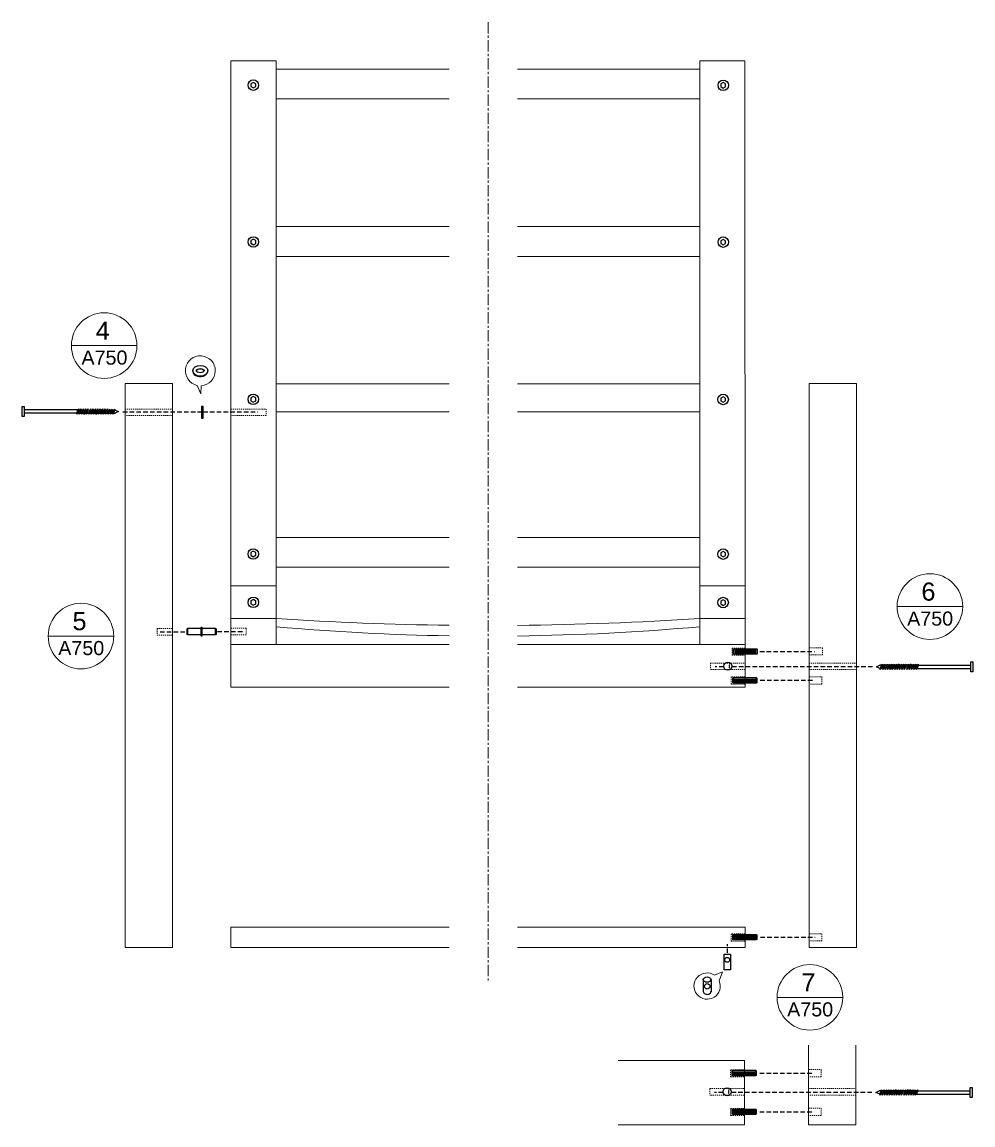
# Model space of a CAD drawing. Header units: centimetres. Extents: x 19 to 345, y 87 to 432.
# Drawn here: x 240 to 345, y 123.8 to 245.4 of the extents above; entities that cross this region are included whole.
import ezdxf
from ezdxf.enums import TextEntityAlignment as Align

# ---------------------------------------------------------------- set-up
doc = ezdxf.new("R2010")
doc.units = ezdxf.units.CM
doc.header["$MEASUREMENT"] = 0
for name, pattern in [('CENTER', [2, 1.25, -0.25, 0.25, -0.25]), ('HIDDEN2', [0.1875, 0.125, -0.0625]), ('HIDDENX2', [0.75, 0.5, -0.25])]:
    doc.linetypes.add(name, pattern=pattern)
for name, color, linetype, lineweight in [('A-ANNO-SYMB', 2, 'Continuous', 18), ('A-FURN', 7, 'Continuous', 18), ('linee di prospetto', 6, 'Continuous', 18)]:
    doc.layers.add(name, color=color, linetype=linetype, lineweight=lineweight)
doc.layers.add('viti e cerniere', color=3, linetype='Continuous')
doc.styles.get("Standard").update_dxf_attribs({"font": 'Arial.ttf'})

msp = doc.modelspace()

# ---------------------------------------------------------------- linework, layer by layer
at = {"linetype": 'Continuous', "lineweight": 20}
for p, q in [((245.49, 209.75), (252.73, 209.75)), ((336.61, 180.97), (343.85, 180.97)), ((242.93, 177.71), (250.17, 177.71)), ((323.36, 137.86), (330.6, 137.86))]:
    msp.add_line(p, q, dxfattribs=at)
at = {"layer": 'A-ANNO-SYMB', "linetype": 'Continuous', "lineweight": 20}
for centre in [(249.11, 209.75), (340.23, 180.97), (246.55, 177.71), (326.98, 137.86)]:
    msp.add_circle(centre, 3.62, dxfattribs=at)
at = {"layer": 'A-FURN'}
for p, q in [((263.1, 241.16), (268.1, 241.16)), ((268.1, 241.16), (268.1, 180.98)), ((319.82, 241.16), (314.82, 241.16)), ((314.84, 241.16), (314.84, 180.2)), ((314.84, 240.26), (314.84, 241.16)), ((268.1, 240.26), (287.17, 240.26)), ((294.73, 240.26), (314.84, 240.26)), ((287.17, 236.97), (268.1, 236.97)), ((314.84, 236.97), (294.73, 236.97)), ((268.1, 222.89), (287.17, 222.89)), ((294.73, 222.89), (314.84, 222.89)), ((268.1, 219.59), (287.17, 219.59)), ((294.73, 219.59), (314.84, 219.59)), ((259.37, 205.36), (259.78, 204.42)), ((259.78, 204.42), (259.82, 205.33)), ((287.17, 205.54), (268.1, 205.54)), ((314.84, 205.54), (294.73, 205.54)), ((268.1, 202.46), (287.17, 202.46)), ((294.73, 202.46), (314.84, 202.46)), ((268.1, 188.6), (287.17, 188.6)), ((294.73, 188.6), (314.84, 188.6)), ((268.1, 185.3), (287.17, 185.3)), ((294.73, 185.3), (314.84, 185.3)), ((268.1, 180.98), (268.1, 176.79)), ((314.84, 180.2), (314.84, 176.79)), ((268.1, 179.65), (263.1, 179.65)), ((314.84, 179.65), (319.84, 179.65)), ((268.1, 176.79), (263.1, 176.79)), ((268.1, 176.79), (287.17, 176.79)), ((294.73, 176.79), (314.84, 176.79)), ((314.84, 176.79), (319.84, 176.79)), ((263.1, 172.08), (287.17, 172.08)), ((294.73, 172.08), (319.84, 172.08)), ((287.17, 145.61), (263.1, 145.61)), ((263.1, 145.61), (263.1, 143.34)), ((294.73, 145.61), (319.84, 145.61)), ((319.84, 143.34), (319.84, 145.61)), ((263.1, 143.34), (287.17, 143.34)), ((294.73, 143.34), (319.84, 143.34)), ((316.46, 140.3), (317.33, 140.69)), ((317.33, 140.69), (316.97, 139.69)), ((326.82, 132.6), (326.82, 123.78)), ((332.06, 123.78), (332.06, 132.6)), ((319.76, 130.9), (305.81, 130.9)), ((319.76, 123.78), (319.76, 130.9)), ((305.81, 123.78), (319.76, 123.78)), ((326.82, 123.78), (332.06, 123.78))]:
    msp.add_line(p, q, dxfattribs=at)
for points in [[(263.1, 172.08), (263.1, 241.16)], [(319.84, 172.08), (319.82, 241.16)]]:
    msp.add_lwpolyline(points, dxfattribs=at)
for points in [[(251.41, 205.56), (256.65, 205.56), (256.65, 143.34), (251.41, 143.34)], [(332.14, 205.56), (326.9, 205.56), (326.9, 143.34), (332.14, 143.34)]]:
    msp.add_lwpolyline(points, close=True, dxfattribs=at)
for centre, radius, start, end in [((259.72, 206.98), 1.65, 273.4583, 257.8016), ((291.55, 537.19), 358.31, 266.2477, 269.2992), ((291.39, 537.19), 358.31, 270.5342, 273.7523), ((291.47, 440.29), 262.59, 264.894, 269.061), ((291.47, 440.29), 262.59, 270.7118, 275.106), ((315.64, 139.1), 1.45, 55.7294, 24.0686)]:
    msp.add_arc(centre, radius, start, end, dxfattribs=at)
at = {"layer": 'linee di prospetto', "linetype": 'CENTER'}
msp.add_line((291.47, 245.45), (291.47, 139.73), dxfattribs=at)
at = {"layer": 'linee di prospetto', "linetype": 'HIDDEN2'}
for p, q in [((251.41, 202.76), (256.65, 202.76)), ((256.65, 202.05), (251.41, 202.05)), ((263.1, 202.76), (266.99, 202.76)), ((266.99, 202.05), (263.1, 202.05)), ((266.99, 202.76), (266.99, 202.05)), ((256.63, 178.54), (254.94, 178.54)), ((254.94, 178.54), (254.94, 177.8)), ((254.94, 177.8), (256.63, 177.8)), ((263.1, 178.57), (264.79, 178.57)), ((264.79, 177.84), (263.1, 177.84)), ((264.79, 178.57), (264.79, 177.84)), ((319.82, 176.39), (318.4, 176.39)), ((318.4, 176.39), (318.4, 175.62)), ((318.4, 175.62), (319.82, 175.61)), ((326.93, 176.4), (328.38, 176.4)), ((328.38, 175.63), (326.93, 175.63)), ((328.38, 176.4), (328.38, 175.63)), ((316.01, 174.74), (319.82, 174.74)), ((316.01, 174.74), (316.01, 174.03)), ((319.82, 174.03), (316.01, 174.03)), ((326.89, 174.74), (332.14, 174.74)), ((332.14, 174.04), (326.89, 174.04)), ((319.83, 173.2), (318.31, 173.2)), ((318.31, 173.2), (318.31, 172.41)), ((326.92, 173.21), (328.28, 173.21)), ((328.28, 173.21), (328.28, 172.42)), ((318.31, 172.41), (319.81, 172.41)), ((328.28, 172.42), (326.94, 172.42)), ((319.84, 144.87), (318.31, 144.87)), ((318.31, 144.87), (318.31, 144.07)), ((326.92, 144.88), (328.29, 144.88)), ((328.29, 144.88), (328.29, 144.08)), ((318.31, 144.07), (319.82, 144.07)), ((328.29, 144.08), (326.94, 144.08)), ((319.76, 129.88), (318.23, 129.88)), ((318.23, 129.88), (318.23, 129.09)), ((318.23, 129.09), (319.74, 129.09)), ((326.84, 129.89), (328.21, 129.89)), ((328.21, 129.1), (326.86, 129.1)), ((328.21, 129.89), (328.21, 129.1)), ((315.94, 127.79), (315.94, 127.08)), ((315.95, 127.79), (319.75, 127.79)), ((326.83, 127.79), (332.07, 127.79)), ((319.75, 127.08), (315.94, 127.08)), ((332.07, 127.08), (326.83, 127.08)), ((319.76, 125.61), (318.23, 125.61)), ((318.23, 125.61), (318.23, 124.82)), ((326.84, 125.62), (328.21, 125.62)), ((328.21, 125.62), (328.21, 124.83)), ((318.23, 124.82), (319.74, 124.82)), ((328.21, 124.83), (326.86, 124.83))]:
    msp.add_line(p, q, dxfattribs=at)
at = {"layer": 'linee di prospetto'}
for p, q in [((268.1, 183.25), (263.1, 183.25)), ((319.84, 183.25), (314.84, 183.25))]:
    msp.add_line(p, q, dxfattribs=at)
at = {"layer": 'viti e cerniere'}
for p, q in [((246.19, 202.67), (240.29, 202.67)), ((246.09, 202.31), (240.29, 202.31)), ((246.21, 202.31), (246.36, 202.31)), ((246.31, 202.67), (246.45, 202.67)), ((246.47, 202.31), (246.62, 202.31)), ((246.73, 202.31), (246.88, 202.31)), ((247, 202.31), (247.15, 202.31)), ((247.26, 202.31), (247.41, 202.3)), ((247.53, 202.3), (247.68, 202.3)), ((247.79, 202.3), (247.94, 202.3)), ((248.05, 202.3), (248.2, 202.3)), ((248.32, 202.3), (248.47, 202.3)), ((248.58, 202.3), (248.73, 202.3)), ((248.85, 202.3), (249, 202.3)), ((249.11, 202.3), (249.26, 202.29)), ((249.37, 202.29), (249.52, 202.29)), ((249.64, 202.29), (249.79, 202.29)), ((249.9, 202.29), (250.05, 202.29)), ((250.17, 202.29), (250.32, 202.29)), ((250.27, 202.65), (250.32, 202.65)), ((250.32, 202.65), (250.7, 202.47)), ((250.7, 202.47), (250.32, 202.29)), ((258.25, 178.5), (258.34, 178.57)), ((258.25, 177.88), (258.25, 178.5)), ((258.34, 177.84), (258.25, 177.88)), ((261.37, 178.57), (261.45, 178.51)), ((261.45, 177.89), (261.37, 177.84)), ((261.45, 178.51), (261.45, 177.89)), ((318.53, 176.25), (318.6, 176.31)), ((318.53, 175.73), (318.53, 176.25)), ((318.6, 175.7), (318.53, 175.73)), ((318.68, 176.14), (321.02, 176.14)), ((318.68, 176), (321.02, 176)), ((318.68, 175.86), (321.02, 175.86)), ((321.11, 176.31), (321.17, 176.25)), ((321.17, 175.74), (321.11, 175.7)), ((321.17, 176.25), (321.17, 175.74)), ((334.32, 174.32), (334.7, 174.51)), ((334.7, 174.15), (334.32, 174.32)), ((334.85, 174.51), (334.7, 174.51)), ((334.75, 174.15), (334.7, 174.15)), ((335.12, 174.51), (334.97, 174.51)), ((335.38, 174.51), (335.23, 174.51)), ((335.65, 174.5), (335.5, 174.5)), ((335.91, 174.5), (335.76, 174.5)), ((336.17, 174.5), (336.02, 174.5)), ((336.44, 174.5), (336.29, 174.5)), ((336.7, 174.5), (336.55, 174.5)), ((336.97, 174.5), (336.82, 174.5)), ((337.23, 174.5), (337.08, 174.5)), ((337.49, 174.49), (337.34, 174.49)), ((337.76, 174.49), (337.61, 174.49)), ((338.02, 174.49), (337.87, 174.49)), ((338.29, 174.49), (338.14, 174.49)), ((338.55, 174.49), (338.4, 174.49)), ((338.71, 174.12), (338.57, 174.13)), ((338.81, 174.49), (338.66, 174.49)), ((338.83, 174.12), (344.73, 174.13)), ((338.93, 174.49), (344.73, 174.49)), ((318.48, 173.08), (318.55, 173.13)), ((318.48, 172.56), (318.48, 173.08)), ((318.63, 172.97), (320.97, 172.97)), ((318.63, 172.83), (320.97, 172.83)), ((321.06, 173.13), (321.12, 173.08)), ((321.12, 173.08), (321.12, 172.57)), ((318.55, 172.52), (318.48, 172.56)), ((318.63, 172.69), (320.97, 172.69)), ((321.12, 172.57), (321.06, 172.52)), ((318.48, 144.74), (318.55, 144.8)), ((321.06, 144.8), (321.12, 144.74)), ((318.48, 144.22), (318.48, 144.74)), ((318.55, 144.19), (318.48, 144.22)), ((318.63, 144.63), (320.98, 144.63)), ((318.63, 144.49), (320.98, 144.49)), ((318.63, 144.35), (320.98, 144.35)), ((321.12, 144.23), (321.06, 144.19)), ((321.12, 144.74), (321.12, 144.23)), ((315.22, 139.81), (315.22, 138.46)), ((316.07, 139.82), (316.07, 138.47)), ((318.41, 129.75), (318.47, 129.81)), ((318.41, 129.23), (318.41, 129.75)), ((318.47, 129.2), (318.41, 129.23)), ((318.56, 129.65), (320.9, 129.65)), ((318.56, 129.51), (320.9, 129.51)), ((318.56, 129.37), (320.9, 129.37)), ((320.98, 129.81), (321.04, 129.76)), ((321.04, 129.25), (320.98, 129.2)), ((321.04, 129.76), (321.04, 129.25)), ((334.25, 127.37), (334.64, 127.56)), ((334.64, 127.2), (334.25, 127.37)), ((334.79, 127.56), (334.64, 127.56)), ((334.69, 127.2), (334.64, 127.2)), ((335.05, 127.56), (334.9, 127.56)), ((335.31, 127.55), (335.17, 127.56)), ((335.58, 127.55), (335.43, 127.55)), ((335.84, 127.55), (335.69, 127.55)), ((336.11, 127.55), (335.96, 127.55)), ((336.37, 127.55), (336.22, 127.55)), ((336.63, 127.55), (336.49, 127.55)), ((336.9, 127.55), (336.75, 127.55)), ((337.16, 127.54), (337.01, 127.54)), ((337.43, 127.54), (337.28, 127.54)), ((337.69, 127.54), (337.54, 127.54)), ((337.95, 127.54), (337.81, 127.54)), ((338.22, 127.54), (338.07, 127.54)), ((338.48, 127.54), (338.33, 127.54)), ((338.65, 127.17), (338.5, 127.17)), ((338.75, 127.54), (338.6, 127.54)), ((338.76, 127.17), (344.66, 127.18)), ((338.86, 127.53), (344.66, 127.54)), ((318.41, 125.48), (318.47, 125.54)), ((318.41, 124.96), (318.41, 125.48)), ((318.56, 125.38), (320.9, 125.38)), ((320.98, 125.54), (321.04, 125.49)), ((321.04, 125.49), (321.04, 124.98)), ((318.47, 124.93), (318.41, 124.96)), ((318.56, 125.24), (320.9, 125.24)), ((318.56, 125.1), (320.9, 125.1)), ((321.04, 124.98), (320.98, 124.93))]:
    msp.add_line(p, q, dxfattribs=at)
at = {"layer": 'viti e cerniere', "linetype": 'HIDDENX2'}
for p, q in [((251.17, 202.44), (259.86, 202.44)), ((260.03, 202.44), (266.05, 202.44)), ((255.27, 178.18), (258.09, 178.18)), ((261.61, 178.22), (264.43, 178.22)), ((321.46, 176.02), (327.49, 176.02)), ((317.48, 174.32), (316.51, 174.32)), ((333.9, 174.32), (318.07, 174.32)), ((321.51, 172.83), (327.54, 172.83)), ((317.89, 142.76), (317.89, 143.71)), ((321.52, 144.5), (327.55, 144.5)), ((321.44, 129.51), (327.47, 129.51)), ((317.41, 127.37), (316.44, 127.37)), ((333.83, 127.37), (318, 127.37)), ((321.44, 125.24), (327.47, 125.24))]:
    msp.add_line(p, q, dxfattribs=at)
at = {"layer": 'viti e cerniere'}
for points in [[(265.31, 238.34), (265.57, 238.18), (265.84, 238.33), (265.84, 238.64), (265.57, 238.79), (265.31, 238.64)], [(317.15, 238.32), (317.42, 238.16), (317.68, 238.31), (317.68, 238.62), (317.42, 238.77), (317.16, 238.62)], [(265.31, 221.04), (265.57, 220.88), (265.84, 221.03), (265.84, 221.34), (265.57, 221.49), (265.31, 221.34)], [(317.15, 221.02), (317.42, 220.86), (317.68, 221.01), (317.68, 221.32), (317.42, 221.47), (317.15, 221.32)], [(265.3, 203.68), (265.56, 203.52), (265.83, 203.68), (265.83, 203.98), (265.56, 204.14), (265.3, 203.98)], [(317.14, 203.66), (317.41, 203.5), (317.67, 203.65), (317.68, 203.96), (317.41, 204.11), (317.15, 203.96)], [(240.29, 201.93), (240.05, 201.93), (240.05, 203.04), (240.3, 203.04)], [(260.03, 203.04), (259.86, 203.04), (259.86, 201.75), (260.03, 201.75)], [(265.3, 186.62), (265.56, 186.47), (265.83, 186.62), (265.83, 186.93), (265.56, 187.08), (265.3, 186.93)], [(317.14, 186.6), (317.41, 186.45), (317.67, 186.6), (317.67, 186.9), (317.41, 187.06), (317.15, 186.91)], [(265.3, 181.28), (265.56, 181.13), (265.83, 181.28), (265.83, 181.58), (265.57, 181.74), (265.3, 181.59)], [(317.15, 181.26), (317.41, 181.1), (317.68, 181.25), (317.68, 181.56), (317.42, 181.71), (317.15, 181.56)], [(259.89, 177.71), (259.81, 177.71), (259.81, 178.7), (259.89, 178.7)], [(344.73, 174.87), (344.97, 174.86), (344.97, 173.76), (344.73, 173.76)], [(318.21, 142.64), (318.21, 140.91), (317.52, 140.91), (317.52, 142.64)], [(344.66, 127.91), (344.9, 127.91), (344.9, 126.8), (344.66, 126.81)]]:
    msp.add_lwpolyline(points, close=True, dxfattribs=at)
for points in [[(246.09, 202.2), (246.21, 202.31), (246.31, 202.67), (246.31, 202.78), (246.09, 202.2), (246.09, 202.31), (246.19, 202.67), (246.31, 202.78)], [(246.36, 202.2), (246.47, 202.31), (246.57, 202.67), (246.57, 202.78), (246.36, 202.2), (246.36, 202.31), (246.45, 202.67), (246.57, 202.78)], [(246.62, 202.2), (246.73, 202.31), (246.83, 202.67), (246.83, 202.78), (246.62, 202.2), (246.62, 202.31), (246.72, 202.67), (246.83, 202.78)], [(246.88, 202.2), (247, 202.31), (247.1, 202.67), (247.1, 202.78), (246.88, 202.2), (246.88, 202.31), (246.98, 202.67), (247.1, 202.78)], [(247.15, 202.2), (247.26, 202.31), (247.36, 202.67), (247.36, 202.78), (247.15, 202.2), (247.15, 202.31), (247.25, 202.67), (247.36, 202.78)], [(247.41, 202.19), (247.53, 202.3), (247.63, 202.67), (247.63, 202.78), (247.41, 202.19), (247.41, 202.3), (247.51, 202.67), (247.63, 202.78)], [(247.68, 202.19), (247.79, 202.3), (247.89, 202.66), (247.89, 202.78), (247.68, 202.19), (247.68, 202.3), (247.78, 202.67), (247.89, 202.78)], [(247.94, 202.19), (248.05, 202.3), (248.15, 202.66), (248.15, 202.77), (247.94, 202.19), (247.94, 202.3), (248.04, 202.66), (248.15, 202.77)], [(248.2, 202.19), (248.32, 202.3), (248.42, 202.66), (248.42, 202.77), (248.2, 202.19), (248.2, 202.3), (248.3, 202.66), (248.42, 202.77)], [(248.47, 202.19), (248.58, 202.3), (248.68, 202.66), (248.68, 202.77), (248.47, 202.19), (248.47, 202.3), (248.57, 202.66), (248.68, 202.77)], [(248.73, 202.19), (248.85, 202.3), (248.95, 202.66), (248.95, 202.77), (248.73, 202.19), (248.73, 202.3), (248.83, 202.66), (248.95, 202.77)], [(249, 202.19), (249.11, 202.3), (249.21, 202.66), (249.21, 202.77), (249, 202.19), (249, 202.3), (249.1, 202.66), (249.21, 202.77)], [(249.26, 202.18), (249.37, 202.29), (249.47, 202.66), (249.47, 202.77), (249.26, 202.18), (249.26, 202.29), (249.36, 202.66), (249.47, 202.77)], [(249.52, 202.18), (249.64, 202.29), (249.74, 202.65), (249.74, 202.76), (249.52, 202.18), (249.52, 202.29), (249.62, 202.66), (249.74, 202.76)], [(249.79, 202.18), (249.9, 202.29), (250, 202.65), (250, 202.76), (249.79, 202.18), (249.79, 202.29), (249.89, 202.65), (250, 202.76)], [(250.05, 202.18), (250.17, 202.29), (250.27, 202.65), (250.27, 202.76), (250.05, 202.18), (250.05, 202.29), (250.15, 202.65), (250.27, 202.76)], [(259.81, 177.84), (258.34, 177.84), (258.34, 178.57), (259.81, 178.57)], [(259.89, 178.57), (261.37, 178.57), (261.37, 177.84), (259.89, 177.84)], [(319.89, 175.7), (318.6, 175.7), (318.6, 176.31), (319.89, 176.31)], [(319.89, 176.31), (321.11, 176.31), (321.11, 175.7), (319.89, 175.7)], [(334.97, 174.62), (334.85, 174.51), (334.75, 174.15), (334.75, 174.04), (334.97, 174.62), (334.97, 174.51), (334.87, 174.15), (334.75, 174.04)], [(335.23, 174.62), (335.12, 174.51), (335.02, 174.14), (335.02, 174.03), (335.23, 174.62), (335.23, 174.51), (335.13, 174.14), (335.02, 174.03)], [(335.5, 174.61), (335.38, 174.51), (335.28, 174.14), (335.28, 174.03), (335.5, 174.61), (335.5, 174.5), (335.4, 174.14), (335.28, 174.03)], [(335.76, 174.61), (335.65, 174.5), (335.55, 174.14), (335.55, 174.03), (335.76, 174.61), (335.76, 174.5), (335.66, 174.14), (335.55, 174.03)], [(336.03, 174.61), (335.91, 174.5), (335.81, 174.14), (335.81, 174.03), (336.03, 174.61), (336.02, 174.5), (335.93, 174.14), (335.81, 174.03)], [(336.29, 174.61), (336.17, 174.5), (336.07, 174.14), (336.07, 174.03), (336.29, 174.61), (336.29, 174.5), (336.19, 174.14), (336.07, 174.03)], [(336.55, 174.61), (336.44, 174.5), (336.34, 174.14), (336.34, 174.03), (336.55, 174.61), (336.55, 174.5), (336.45, 174.14), (336.34, 174.03)], [(336.82, 174.61), (336.7, 174.5), (336.6, 174.14), (336.6, 174.03), (336.82, 174.61), (336.82, 174.5), (336.72, 174.14), (336.6, 174.03)], [(337.08, 174.61), (336.97, 174.5), (336.87, 174.13), (336.87, 174.02), (337.08, 174.61), (337.08, 174.5), (336.98, 174.13), (336.87, 174.02)], [(337.35, 174.6), (337.23, 174.5), (337.13, 174.13), (337.13, 174.02), (337.35, 174.6), (337.34, 174.49), (337.25, 174.13), (337.13, 174.02)], [(337.61, 174.6), (337.49, 174.49), (337.39, 174.13), (337.39, 174.02), (337.61, 174.6), (337.61, 174.49), (337.51, 174.13), (337.39, 174.02)], [(337.87, 174.6), (337.76, 174.49), (337.66, 174.13), (337.66, 174.02), (337.87, 174.6), (337.87, 174.49), (337.77, 174.13), (337.66, 174.02)], [(338.14, 174.6), (338.02, 174.49), (337.92, 174.13), (337.92, 174.02), (338.14, 174.6), (338.14, 174.49), (338.04, 174.13), (337.92, 174.02)], [(338.4, 174.6), (338.29, 174.49), (338.19, 174.13), (338.19, 174.02), (338.4, 174.6), (338.4, 174.49), (338.3, 174.13), (338.19, 174.02)], [(338.67, 174.6), (338.55, 174.49), (338.45, 174.13), (338.45, 174.02), (338.67, 174.6), (338.66, 174.49), (338.57, 174.13), (338.45, 174.02)], [(338.93, 174.6), (338.81, 174.49), (338.71, 174.12), (338.71, 174.01), (338.93, 174.6), (338.93, 174.49), (338.83, 174.12), (338.71, 174.01)], [(319.84, 172.52), (318.55, 172.52), (318.55, 173.13), (319.84, 173.13)], [(319.84, 173.13), (321.06, 173.13), (321.06, 172.52), (319.84, 172.52)], [(319.84, 144.19), (318.55, 144.19), (318.55, 144.8), (319.84, 144.8)], [(319.84, 144.8), (321.06, 144.8), (321.06, 144.19), (319.84, 144.19)], [(319.76, 129.2), (318.47, 129.2), (318.47, 129.81), (319.76, 129.81)], [(319.76, 129.81), (320.98, 129.81), (320.98, 129.2), (319.76, 129.2)], [(334.9, 127.67), (334.79, 127.56), (334.69, 127.2), (334.69, 127.08), (334.9, 127.67), (334.9, 127.56), (334.8, 127.19), (334.69, 127.08)], [(335.17, 127.67), (335.05, 127.56), (334.95, 127.19), (334.95, 127.08), (335.17, 127.67), (335.17, 127.56), (335.07, 127.19), (334.95, 127.08)], [(335.43, 127.66), (335.31, 127.55), (335.21, 127.19), (335.21, 127.08), (335.43, 127.66), (335.43, 127.55), (335.33, 127.19), (335.21, 127.08)], [(335.69, 127.66), (335.58, 127.55), (335.48, 127.19), (335.48, 127.08), (335.69, 127.66), (335.69, 127.55), (335.59, 127.19), (335.48, 127.08)], [(335.96, 127.66), (335.84, 127.55), (335.74, 127.19), (335.74, 127.08), (335.96, 127.66), (335.96, 127.55), (335.86, 127.19), (335.74, 127.08)], [(336.22, 127.66), (336.11, 127.55), (336.01, 127.19), (336.01, 127.08), (336.22, 127.66), (336.22, 127.55), (336.12, 127.19), (336.01, 127.08)], [(336.49, 127.66), (336.37, 127.55), (336.27, 127.19), (336.27, 127.08), (336.49, 127.66), (336.49, 127.55), (336.39, 127.19), (336.27, 127.08)], [(336.75, 127.66), (336.63, 127.55), (336.54, 127.18), (336.53, 127.07), (336.75, 127.66), (336.75, 127.55), (336.65, 127.18), (336.53, 127.07)], [(337.01, 127.66), (336.9, 127.55), (336.8, 127.18), (336.8, 127.07), (337.01, 127.66), (337.01, 127.54), (336.91, 127.18), (336.8, 127.07)], [(337.28, 127.65), (337.16, 127.54), (337.06, 127.18), (337.06, 127.07), (337.28, 127.65), (337.28, 127.54), (337.18, 127.18), (337.06, 127.07)], [(337.54, 127.65), (337.43, 127.54), (337.33, 127.18), (337.33, 127.07), (337.54, 127.65), (337.54, 127.54), (337.44, 127.18), (337.33, 127.07)], [(337.81, 127.65), (337.69, 127.54), (337.59, 127.18), (337.59, 127.07), (337.81, 127.65), (337.81, 127.54), (337.71, 127.18), (337.59, 127.07)], [(338.07, 127.65), (337.95, 127.54), (337.86, 127.18), (337.85, 127.07), (338.07, 127.65), (338.07, 127.54), (337.97, 127.18), (337.85, 127.07)], [(338.33, 127.65), (338.22, 127.54), (338.12, 127.18), (338.12, 127.07), (338.33, 127.65), (338.33, 127.54), (338.23, 127.18), (338.12, 127.07)], [(338.6, 127.65), (338.48, 127.54), (338.38, 127.17), (338.38, 127.06), (338.6, 127.65), (338.6, 127.54), (338.5, 127.17), (338.38, 127.06)], [(338.86, 127.64), (338.75, 127.54), (338.65, 127.17), (338.65, 127.06), (338.86, 127.64), (338.86, 127.53), (338.76, 127.17), (338.65, 127.06)], [(319.76, 124.93), (318.47, 124.93), (318.47, 125.54), (319.76, 125.54)], [(319.76, 125.54), (320.98, 125.54), (320.98, 124.93), (319.76, 124.93)]]:
    msp.add_lwpolyline(points, dxfattribs=at)
for centre, radius in [((265.57, 238.49), 0.579), ((317.42, 238.47), 0.579), ((265.57, 221.19), 0.579), ((317.42, 221.17), 0.579), ((265.56, 203.83), 0.579), ((317.41, 203.81), 0.579), ((265.56, 186.77), 0.579), ((317.41, 186.75), 0.579), ((265.57, 181.43), 0.579), ((317.41, 181.41), 0.579), ((317.92, 174.39), 0.445), ((317.85, 142), 0.266), ((315.65, 139.07), 0.3), ((317.85, 127.44), 0.445)]:
    msp.add_circle(centre, radius, dxfattribs=at)
at = {"layer": 'viti e cerniere', "linetype": 'HIDDEN2'}
for centre in [(318.67, 174.38), (318.6, 127.43)]:
    msp.add_arc(centre, 0.605, 142.2674, 216.0053, dxfattribs=at)
at = {"layer": 'viti e cerniere'}
for centre, major_axis, ratio, start_param, end_param in [((259.71, 206.94), (0.827, 0), 0.718766, 2.999482, 6.179791), ((259.7, 206.94), (0.428, 0), 0.547632, 0.014397, 2.95258), ((315.64, 138.48), (0.422, 0), 0.692323, 3.079986, 6.319395)]:
    msp.add_ellipse(centre, major_axis=major_axis, ratio=ratio, start_param=start_param, end_param=end_param, dxfattribs=at)
for centre, major_axis, ratio in [((259.72, 206.98), (0.827, 0), 0.718766), ((259.71, 206.99), (0.428, 0), 0.547632), ((315.64, 139.82), (0.422, 0), 0.692323)]:
    msp.add_ellipse(centre, major_axis=major_axis, ratio=ratio, dxfattribs=at)

# ---------------------------------------------------------------- texts
at = {"layer": 'A-ANNO-SYMB', "linetype": 'Continuous', "lineweight": 20}
for tag, text, height, p in [('4', 'A', 2, (248.95, 212.4)), ('A750', 'A301', 1.555, (249.14, 209.21)), ('6', 'A', 2, (340.06, 183.62)), ('5', 'A', 2, (246.39, 180.36)), ('A750', 'A301', 1.555, (340.25, 180.42)), ('A750', 'A301', 1.555, (246.58, 177.17)), ('7', 'A', 2, (326.82, 140.51)), ('A750', 'A301', 1.555, (327.01, 137.31))]:
    msp.add_attdef(tag, text=text, height=height, dxfattribs=at).set_placement(p, align=Align.TOP_CENTER)

doc.saveas('drawing.dxf')
